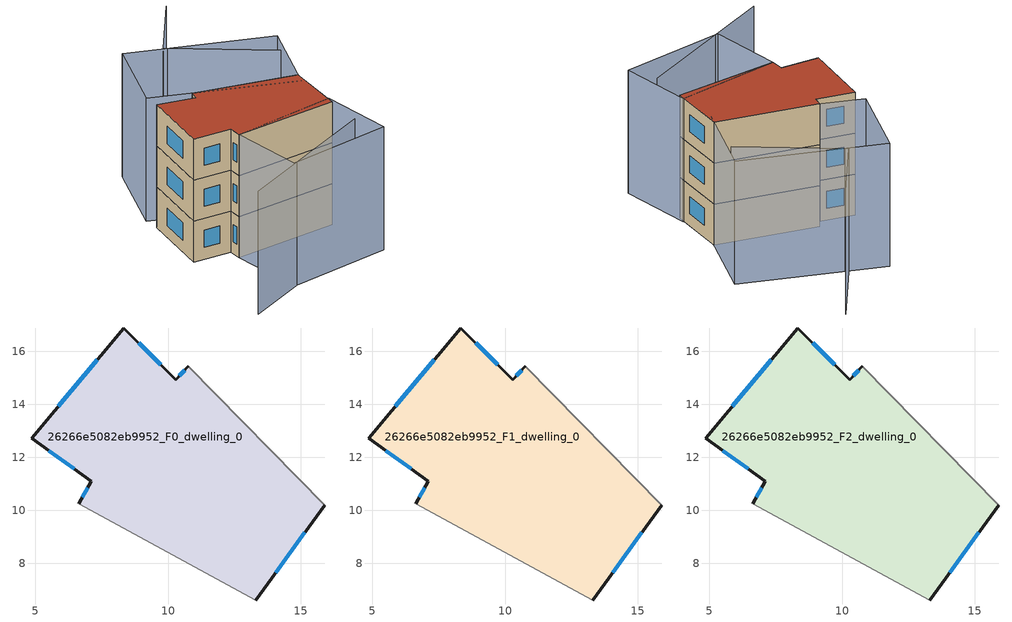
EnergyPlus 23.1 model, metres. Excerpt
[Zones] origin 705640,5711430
26266e5082eb9952_F0_dwelling_0
 floor ground (EU_floor_Construction): 10.76,15.42 15.91,10.2 13.3,6.62 6.63,10.26 7.11,11.09 4.86,12.72 8.33,16.87 10.29,14.93 z0
 wall outside (EU_wall_Construction): 10.76,15.42 10.29,14.93 8.33,16.87 4.86,12.72 7.11,11.09 6.63,10.26 / 13.3,6.62 15.91,10.2 z0:3
 wall adiabatic (EU_wall_Construction): 15.91,10.2 10.76,15.42 / 6.63,10.26 13.3,6.62 z0:3
 window (EU_Window_Construction): 10.62,15.28 10.43,15.07 / 14.06,7.65 15.16,9.16 / 6.97,10.85 6.77,10.5 / 5.51,12.25 6.46,11.56 / 7.33,15.67 5.86,13.92 / 9.72,15.49 8.9,16.31 z0.87:2.13
26266e5082eb9952_F1_dwelling_0
 floor to 26266e5082eb9952_F0_dwelling_0 (EU_floor_Construction): 10.76,15.42 15.91,10.2 13.3,6.62 6.63,10.26 7.11,11.09 4.86,12.72 8.33,16.87 10.29,14.93 z3
 wall outside (EU_wall_Construction): 10.76,15.42 10.29,14.93 8.33,16.87 4.86,12.72 7.11,11.09 6.63,10.26 / 13.3,6.62 15.91,10.2 z3:6
 wall adiabatic (EU_wall_Construction): 15.91,10.2 10.76,15.42 / 6.63,10.26 13.3,6.62 z3:6
 window (EU_Window_Construction): 10.62,15.28 10.43,15.07 / 14.06,7.65 15.16,9.16 / 6.97,10.85 6.77,10.5 / 5.51,12.25 6.46,11.56 / 7.33,15.67 5.86,13.92 / 9.72,15.49 8.9,16.31 z3.87:5.13
26266e5082eb9952_F2_dwelling_0
 floor to 26266e5082eb9952_F1_dwelling_0 (EU_floor_Construction): 10.76,15.42 15.91,10.2 13.3,6.62 6.63,10.26 7.11,11.09 4.86,12.72 8.33,16.87 10.29,14.93 z6
 wall outside (EU_wall_Construction): 10.76,15.42 10.29,14.93 8.33,16.87 4.86,12.72 7.11,11.09 6.63,10.26 / 13.3,6.62 15.91,10.2 z6:9
 wall adiabatic (EU_wall_Construction): 15.91,10.2 10.76,15.42 / 6.63,10.26 13.3,6.62 z6:9
 window (EU_Window_Construction): 10.62,15.28 10.43,15.07 / 14.06,7.65 15.16,9.16 / 6.97,10.85 6.77,10.5 / 5.51,12.25 6.46,11.56 / 7.33,15.67 5.86,13.92 / 9.72,15.49 8.9,16.31 z6.87:8.13
 roof outside (EU_roof_Construction): 13.3,6.62 15.91,10.2 10.76,15.42 10.29,14.93 8.33,16.87 4.86,12.72 7.11,11.09 6.63,10.26 z9
shading: -0.16,5.88 11.75,4.31 / 18.65,12.64 15.78,19.73 / 15.78,19.73 21.36,21.99 / 11.46,2.11 4.38,5.35 / 4.38,5.35 6.62,10.26 / 6.62,10.26 13.71,7.02 / 13.71,7.02 11.46,2.11 / 8.86,17.87 14.03,21.88 / 14.03,21.88 20.41,13.67 / 20.41,13.67 15.24,9.66 / 15.24,9.66 8.86,17.87 z0:9
[Building]
EU S2 Campaign: North Axis=0; Terrain=City; Solar Distribution=FullExterior
[Site:Location]
London: Latitude=51.5; Longitude=-0.5; Time Zone=0; Elevation=25
[SizingPeriod:WeatherFileDays]
AnnualSizingPeriod: Begin Month=1; Begin Day of Month=1; End Month=12; End Day of Month=31; Day of Week for Start Day=Monday; Use Weather File Daylight Saving Period=No; Use Weather File Rain and Snow Indicators=No
[MATERIAL]
EU_InternalMass_Material: Roughness=MediumRough; Thickness=0.1; Conductivity=1; Density=1800; Specific Heat=900; Thermal Absorptance=0.9; Solar Absorptance=0.7; Visible Absorptance=0.7
[MATERIAL:NOMASS] Roughness=MediumRough; Thermal Absorptance=0.9; Solar Absorptance=0.7; Visible Absorptance=0.7
Name | Thermal Resistance
EU_wall_NoMass | 0.724719
EU_roof_NoMass | 2.98947
EU_floor_NoMass | 2.39157
[WINDOWMATERIAL:SIMPLEGLAZINGSYSTEM]
EU_Window_SimpleGlazing: UFactor=2.63425; Solar Heat Gain Coefficient=0.76; Visible Transmittance=0.76
[CONSTRUCTION]
EU_wall_Construction: EU_wall_NoMass
EU_roof_Construction: EU_roof_NoMass
EU_floor_Construction: EU_floor_NoMass
EU_Window_Construction: EU_Window_SimpleGlazing
EU_InternalMass_Construction: EU_InternalMass_Material
[ZONE] Type=1; Multiplier=1; Ceiling Height=autocalculate; Floor Area=autocalculate; Part of Total Floor Area=Yes
Name | Volume
26266e5082eb9952_F0_dwelling_0 | 167.188
26266e5082eb9952_F1_dwelling_0; 26266e5082eb9952_F2_dwelling_0 | 167.186
[INTERNALMASS] Construction=EU_InternalMass_Construction; Surface Area=55.7291
Name | Zone or ZoneList
26266e5082eb9952_F0_dwelling_0_EU_InternalMass | 26266e5082eb9952_F0_dwelling_0
26266e5082eb9952_F1_dwelling_0_EU_InternalMass | 26266e5082eb9952_F1_dwelling_0
26266e5082eb9952_F2_dwelling_0_EU_InternalMass | 26266e5082eb9952_F2_dwelling_0
[OTHEREQUIPMENT] Fuel Type=Electricity; Design Level Calculation Method=Watts/Area; Power per Zone Floor Area=1; Fraction Latent=0; Fraction Radiant=0; Fraction Lost=0; Carbon Dioxide Generation Rate=0; EndUse Subcategory=EU_Step8_InternalGains
Name | Zone or ZoneList or Space or SpaceList | Schedule
EU_Step8_InternalGain_26266e5082eb9952_F0_dwelling_0_f000 | 26266e5082eb9952_F0_dwelling_0 | EU_Step8_GainSchedule_26266e5082eb9952_F0_dwelling_0_f000
EU_Step8_InternalGain_26266e5082eb9952_F1_dwelling_0_f000 | 26266e5082eb9952_F1_dwelling_0 | EU_Step8_GainSchedule_26266e5082eb9952_F1_dwelling_0_f000
EU_Step8_InternalGain_26266e5082eb9952_F2_dwelling_0_f000 | 26266e5082eb9952_F2_dwelling_0 | EU_Step8_GainSchedule_26266e5082eb9952_F2_dwelling_0_f000
[ZONEVENTILATION:DESIGNFLOWRATE] Schedule=EU_AlwaysOn; Design Flow Rate Calculation Method=AirChanges/Hour; Air Changes per Hour=0.418135; Ventilation Type=Natural; Fan Pressure Rise=0; Fan Total Efficiency=1; Constant Term Coefficient=1; Temperature Term Coefficient=0; Velocity Term Coefficient=0; Velocity Squared Term Coefficient=0; Minimum Indoor Temperature=-100; Maximum Indoor Temperature=100; Delta Temperature=-100; Minimum Outdoor Temperature=-100; Maximum Outdoor Temperature=100; Maximum Wind Speed=40
Name | Zone or ZoneList or Space or SpaceList
EU_ConstantAir_26266e5082eb9952_F0_dwelling_0 | 26266e5082eb9952_F0_dwelling_0
EU_ConstantAir_26266e5082eb9952_F1_dwelling_0 | 26266e5082eb9952_F1_dwelling_0
EU_ConstantAir_26266e5082eb9952_F2_dwelling_0 | 26266e5082eb9952_F2_dwelling_0
[HVACTEMPLATE:THERMOSTAT] Constant Heating Setpoint=20; Constant Cooling Setpoint=50
EU_HeatOnly_26266e5082eb9952_F0_dwelling_0; EU_HeatOnly_26266e5082eb9952_F1_dwelling_0; EU_HeatOnly_26266e5082eb9952_F2_dwelling_0
[HVACTEMPLATE:ZONE:IDEALLOADSAIRSYSTEM] System Availability Schedule=EU_AlwaysOn; Maximum Heating Supply Air Temperature=50; Minimum Cooling Supply Air Temperature=13; Maximum Heating Supply Air Humidity Ratio=0.0156; Minimum Cooling Supply Air Humidity Ratio=0.0077; Heating Limit=NoLimit; Cooling Limit=NoLimit; Heating Availability Schedule=EU_AlwaysOn; Cooling Availability Schedule=EU_CoolingOff; Dehumidification Control Type=ConstantSensibleHeatRatio; Cooling Sensible Heat Ratio=0.7; Dehumidification Setpoint=60; Humidification Control Type=None; Humidification Setpoint=30; Outdoor Air Method=None; Outdoor Air Flow Rate per Person=0.00944; Outdoor Air Flow Rate per Zone Floor Area=0; Outdoor Air Flow Rate per Zone=0; Demand Controlled Ventilation Type=None; Outdoor Air Economizer Type=NoEconomizer; Heat Recovery Type=None; Sensible Heat Recovery Effectiveness=0.7; Latent Heat Recovery Effectiveness=0.65
Name | Template Thermostat
26266e5082eb9952_F0_dwelling_0 | EU_HeatOnly_26266e5082eb9952_F0_dwelling_0
26266e5082eb9952_F1_dwelling_0 | EU_HeatOnly_26266e5082eb9952_F1_dwelling_0
26266e5082eb9952_F2_dwelling_0 | EU_HeatOnly_26266e5082eb9952_F2_dwelling_0
[SIZING:ZONE] Zone Cooling Design Supply Air Temperature Input Method=SupplyAirTemperature; Zone Cooling Design Supply Air Temperature=13; Zone Heating Design Supply Air Temperature Input Method=SupplyAirTemperature; Zone Heating Design Supply Air Temperature=50; Zone Cooling Design Supply Air Humidity Ratio=0.008; Zone Heating Design Supply Air Humidity Ratio=0.008; Cooling Design Air Flow Method=DesignDay; Cooling Design Air Flow Rate=0; Cooling Minimum Air Flow per Zone Floor Area=0.000762; Cooling Minimum Air Flow=0; Cooling Minimum Air Flow Fraction=0.2; Heating Design Air Flow Method=DesignDay; Heating Design Air Flow Rate=0; Heating Maximum Air Flow per Zone Floor Area=0.002032; Heating Maximum Air Flow=0.141576; Heating Maximum Air Flow Fraction=0.3; Account for Dedicated Outdoor Air System=No; Dedicated Outdoor Air System Control Strategy=NeutralSupplyAir; Dedicated Outdoor Air Low Setpoint Temperature for Design=autosize; Dedicated Outdoor Air High Setpoint Temperature for Design=autosize; Zone Load Sizing Method=Sensible Load Only No Latent Load; Zone Latent Cooling Design Supply Air Humidity Ratio Input Method=HumidityRatioDifference; Zone Cooling Design Supply Air Humidity Ratio Difference=0.005; Zone Latent Heating Design Supply Air Humidity Ratio Input Method=HumidityRatioDifference; Zone Humidification Design Supply Air Humidity Ratio Difference=0.005
26266e5082eb9952_F0_dwelling_0; 26266e5082eb9952_F1_dwelling_0; 26266e5082eb9952_F2_dwelling_0
[SCHEDULE:CONSTANT]
Name | Hourly Value
EU_AlwaysOn | 1
EU_CoolingOff | 0
[SCHEDULE:FILE] Column Number=1; Rows to Skip at Top=0; Number of Hours of Data=8760; Column Separator=Comma; Interpolate to Timestep=No; Minutes per Item=60; Adjust Schedule for Daylight Savings=Yes
Name | File
EU_Step8_GainSchedule_26266e5082eb9952_F0_dwelling_0_f000 | ../../schedules/26266e5082eb9952/26266e5082eb9952_F0_dwelling_0_f000_gain.csv
EU_Step8_GainSchedule_26266e5082eb9952_F1_dwelling_0_f000 | ../../schedules/26266e5082eb9952/26266e5082eb9952_F1_dwelling_0_f000_gain.csv
EU_Step8_GainSchedule_26266e5082eb9952_F2_dwelling_0_f000 | ../../schedules/26266e5082eb9952/26266e5082eb9952_F2_dwelling_0_f000_gain.csv
